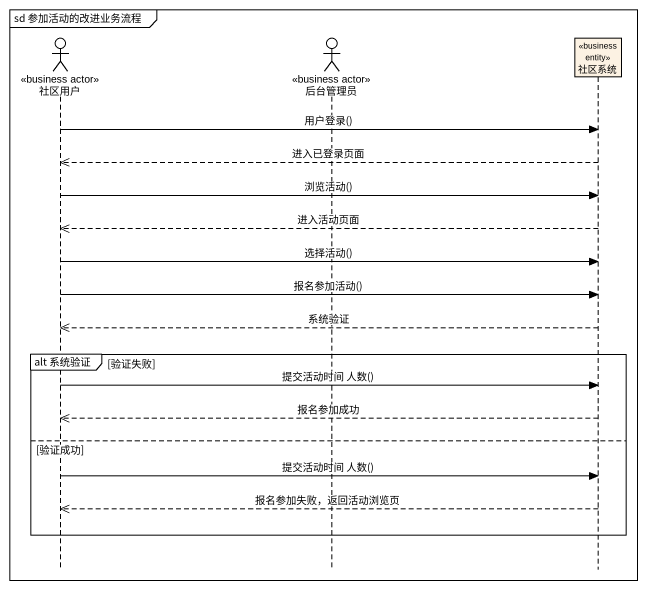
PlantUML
@startuml
mainframe sd 参加活动的改进业务流程
hide footbox
actor 社区用户 <<business actor>>
actor 后台管理员 <<business actor>>
participant 社区系统 <<business entity>>

社区用户 -> 社区系统 : 用户登录()
社区系统 -->> 社区用户 : 进入已登录页面
社区用户 -> 社区系统 : 浏览活动()
社区系统 -->> 社区用户 : 进入活动页面
社区用户 -> 社区系统 : 选择活动()
社区用户 -> 社区系统 : 报名参加活动()
社区系统 -->> 社区用户 : 系统验证
group alt 系统验证 [验证失败]
  社区用户 -> 社区系统 : 提交活动时间 人数()
  社区系统 -->> 社区用户 : 报名参加成功
else 验证成功
  社区用户 -> 社区系统 : 提交活动时间 人数()
  社区系统 -->> 社区用户 : 报名参加失败，返回活动浏览页
end
@enduml
